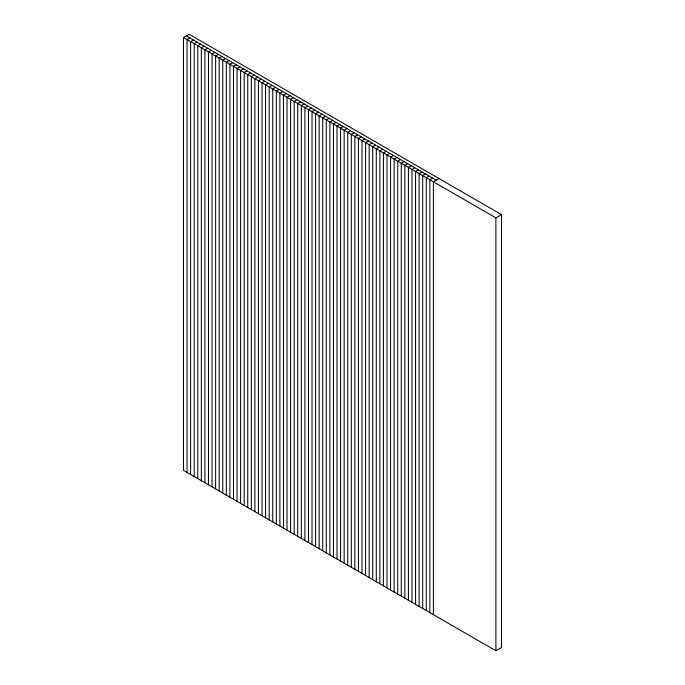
<?xml version="1.0" encoding="UTF-8"?>
<svg xmlns="http://www.w3.org/2000/svg" width="685" height="685" viewBox="0 0 685 685"><rect width="100%" height="100%" fill="white"/><g stroke="black" fill="none" stroke-linecap="round" stroke-linejoin="round"><path stroke-width="1.03" d="M183.486 37.495L189.111 34.25L501.514 214.619L501.514 647.505L495.889 650.75L183.486 470.381L183.486 37.495L495.889 217.864L501.514 214.619M189.865 37.932L187.056 39.559L187.056 472.444M193.435 39.995L190.627 41.622L190.627 474.508M197.006 42.059L194.197 43.677L194.197 476.563M200.577 44.123L197.768 45.741L197.768 478.627M204.147 46.178L201.339 47.804L201.339 480.69M207.718 48.241L204.909 49.868L204.909 482.754M211.288 50.305L208.48 51.923L208.48 484.809M214.859 52.368L212.05 53.987L212.05 486.872M218.429 54.423L215.621 56.05L215.621 488.936M222 56.487L219.191 58.114L219.191 490.999M225.57 58.55L222.762 60.169L222.762 493.054M229.141 60.605L226.333 62.232L226.333 495.118M232.712 62.669L229.903 64.296L229.903 497.182M236.282 64.732L233.474 66.359L233.474 499.245M239.853 66.796L237.044 68.414L237.044 501.3M243.423 68.851L240.606 70.478L240.606 503.364M246.994 70.915L244.177 72.541L244.177 505.427M250.564 72.978L247.747 74.597L247.747 507.491M254.135 75.042L251.318 76.66L251.318 509.546M257.706 77.097L254.888 78.724L254.888 511.609M261.276 79.16L258.459 80.787L258.459 513.673M264.847 81.224L262.03 82.842L262.03 515.736M268.417 83.287L265.6 84.906L265.6 517.792M271.988 85.342L269.171 86.969L269.171 519.855M275.558 87.406L272.741 89.033L272.741 521.919M279.129 89.47L276.312 91.088L276.312 523.974M282.7 91.533L279.882 93.151L279.882 526.037M286.27 93.588L283.453 95.215L283.453 528.101M289.841 95.652L287.024 97.279L287.024 530.164M293.411 97.715L290.594 99.334L290.594 532.219M296.982 99.779L294.165 101.397L294.165 534.283M300.552 101.834L297.735 103.461L297.735 536.346M304.131 103.906L301.314 105.524L301.314 538.41M307.702 105.961L304.885 107.588L304.885 540.474M311.255 108.016L308.447 109.643L308.447 542.529M314.826 110.079L312.017 111.706L312.017 544.592M318.397 112.143L315.588 113.77L315.588 546.656M321.967 114.207L319.159 115.825L319.159 548.711M325.538 116.262L322.729 117.888L322.729 550.774M329.108 118.325L326.3 119.952L326.3 552.838M332.679 120.389L329.87 122.007L329.87 554.901M336.249 122.452L333.441 124.071L333.441 556.956M339.82 124.507L337.011 126.134L337.011 559.02M343.39 126.571L340.582 128.198L340.582 561.083M346.961 128.634L344.153 130.253L344.153 563.147M350.532 130.698L347.723 132.316L347.723 565.202M354.102 132.753L351.294 134.38L351.294 567.266M357.673 134.817L354.864 136.443L354.864 569.329M361.243 136.88L358.435 138.498L358.435 571.393M364.814 138.944L362.005 140.562L362.005 573.448M368.384 140.999L365.576 142.626L365.576 575.511M371.955 143.062L369.147 144.689L369.147 577.575M375.526 145.126L372.717 146.744L372.717 579.63M379.096 147.189L376.288 148.808L376.288 581.693M382.667 149.244L379.858 150.871L379.858 583.757M386.237 151.308L383.429 152.935L383.429 585.821M389.808 153.371L386.999 154.99L386.999 587.876M393.378 155.427L390.57 157.053L390.57 589.939M396.949 157.49L394.14 159.117L394.14 592.003M400.519 159.554L397.711 161.18L397.711 594.066M404.09 161.617L401.273 163.235L401.273 596.121M407.661 163.672L404.844 165.299L404.844 598.185M411.231 165.736L408.414 167.363L408.414 600.248M414.802 167.799L411.985 169.426L411.985 602.312M418.372 169.863L415.555 171.481L415.555 604.367M421.943 171.918L419.126 173.545L419.126 606.43M425.513 173.981L422.696 175.608L422.696 608.494M429.084 176.045L426.267 177.663L426.267 610.558M432.655 178.109L429.837 179.727L429.837 612.613M439.034 178.545L433.408 181.79L433.408 614.676M186.294 35.877L436.225 180.164M495.889 217.864L495.889 650.75"/></g></svg>
